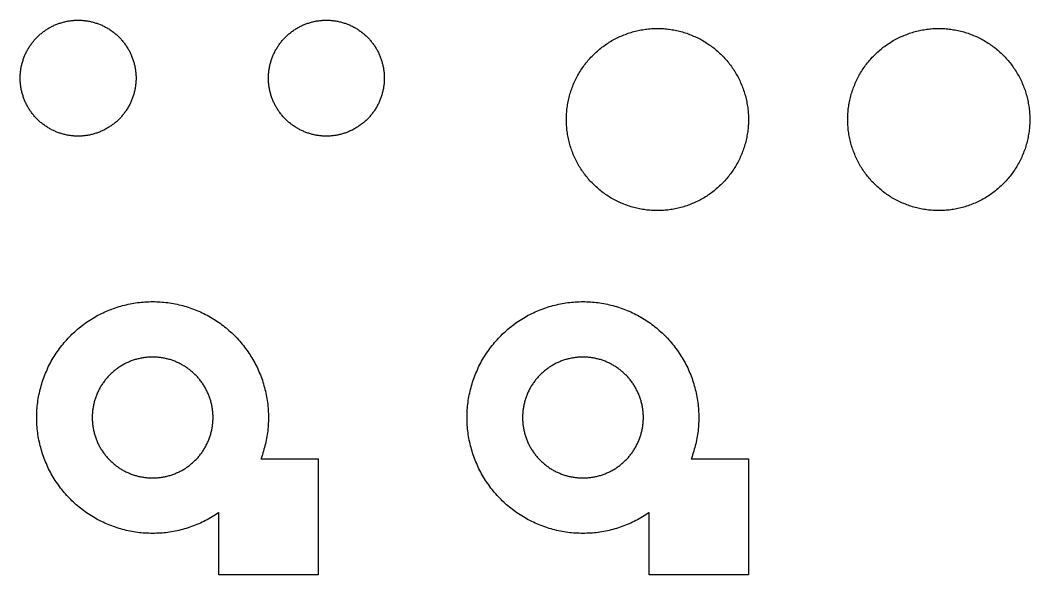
# Model space of a CAD drawing. Header units: millimetres. Extents: x 14 to 825, y 20 to 367.
# Drawn here: x 703 to 825, y 300 to 367 of the extents above; entities that cross this region are included whole.
import ezdxf

# ---------------------------------------------------------------- set-up
doc = ezdxf.new("R2010")
doc.units = ezdxf.units.MM
doc.layers.add('CUT_6MM', color=7, linetype='Continuous')

msp = doc.modelspace()

# ---------------------------------------------------------------- linework, layer by layer
at = {"layer": 'CUT_6MM'}
for points in [[(717, 360), (717, 359.89), (717, 359.77), (716.99, 359.66), (716.99, 359.54), (716.98, 359.43), (716.97, 359.31), (716.95, 359.2), (716.94, 359.09), (716.92, 358.97), (716.91, 358.86), (716.89, 358.75), (716.87, 358.63), (716.84, 358.52), (716.82, 358.41), (716.79, 358.3), (716.76, 358.19), (716.73, 358.08), (716.7, 357.97), (716.66, 357.86), (716.63, 357.75), (716.59, 357.64), (716.55, 357.53), (716.51, 357.43), (716.47, 357.32), (716.42, 357.22), (716.38, 357.11), (716.33, 357.01), (716.28, 356.9), (716.23, 356.8), (716.17, 356.7), (716.12, 356.6), (716.06, 356.5), (716, 356.4), (715.94, 356.3), (715.88, 356.21), (715.82, 356.11), (715.76, 356.02), (715.69, 355.92), (715.62, 355.83), (715.55, 355.74), (715.48, 355.65), (715.41, 355.56), (715.34, 355.47), (715.26, 355.38), (715.19, 355.3), (715.11, 355.21), (715.03, 355.13), (714.95, 355.05), (714.87, 354.97), (714.79, 354.89), (714.7, 354.81), (714.62, 354.74), (714.53, 354.66), (714.44, 354.59), (714.35, 354.52), (714.26, 354.45), (714.17, 354.38), (714.08, 354.31), (713.98, 354.24), (713.89, 354.18), (713.79, 354.12), (713.7, 354.06), (713.6, 354), (713.5, 353.94), (713.4, 353.88), (713.3, 353.83), (713.2, 353.77), (713.1, 353.72), (712.99, 353.67), (712.89, 353.62), (712.78, 353.58), (712.68, 353.53), (712.57, 353.49), (712.47, 353.45), (712.36, 353.41), (712.25, 353.37), (712.14, 353.34), (712.03, 353.3), (711.92, 353.27), (711.81, 353.24), (711.7, 353.21), (711.59, 353.18), (711.48, 353.16), (711.37, 353.13), (711.25, 353.11), (711.14, 353.09), (711.03, 353.08), (710.91, 353.06), (710.8, 353.05), (710.69, 353.03), (710.57, 353.02), (710.46, 353.01), (710.34, 353.01), (710.23, 353), (710.11, 353), (710, 353), (709.89, 353), (709.77, 353), (709.66, 353.01), (709.54, 353.01), (709.43, 353.02), (709.31, 353.03), (709.2, 353.05), (709.09, 353.06), (708.97, 353.08), (708.86, 353.09), (708.75, 353.11), (708.63, 353.13), (708.52, 353.16), (708.41, 353.18), (708.3, 353.21), (708.19, 353.24), (708.08, 353.27), (707.97, 353.3), (707.86, 353.34), (707.75, 353.37), (707.64, 353.41), (707.53, 353.45), (707.43, 353.49), (707.32, 353.53), (707.22, 353.58), (707.11, 353.62), (707.01, 353.67), (706.9, 353.72), (706.8, 353.77), (706.7, 353.83), (706.6, 353.88), (706.5, 353.94), (706.4, 354), (706.3, 354.06), (706.21, 354.12), (706.11, 354.18), (706.02, 354.24), (705.92, 354.31), (705.83, 354.38), (705.74, 354.45), (705.65, 354.52), (705.56, 354.59), (705.47, 354.66), (705.38, 354.74), (705.3, 354.81), (705.21, 354.89), (705.13, 354.97), (705.05, 355.05), (704.97, 355.13), (704.89, 355.21), (704.81, 355.3), (704.74, 355.38), (704.66, 355.47), (704.59, 355.56), (704.52, 355.65), (704.45, 355.74), (704.38, 355.83), (704.31, 355.92), (704.24, 356.02), (704.18, 356.11), (704.12, 356.21), (704.06, 356.3), (704, 356.4), (703.94, 356.5), (703.88, 356.6), (703.83, 356.7), (703.77, 356.8), (703.72, 356.9), (703.67, 357.01), (703.62, 357.11), (703.58, 357.22), (703.53, 357.32), (703.49, 357.43), (703.45, 357.53), (703.41, 357.64), (703.37, 357.75), (703.34, 357.86), (703.3, 357.97), (703.27, 358.08), (703.24, 358.19), (703.21, 358.3), (703.18, 358.41), (703.16, 358.52), (703.13, 358.63), (703.11, 358.75), (703.09, 358.86), (703.08, 358.97), (703.06, 359.09), (703.05, 359.2), (703.03, 359.31), (703.02, 359.43), (703.01, 359.54), (703.01, 359.66), (703, 359.77), (703, 359.89), (703, 360), (703, 360.11), (703, 360.23), (703.01, 360.34), (703.01, 360.46), (703.02, 360.57), (703.03, 360.69), (703.05, 360.8), (703.06, 360.91), (703.08, 361.03), (703.09, 361.14), (703.11, 361.25), (703.13, 361.37), (703.16, 361.48), (703.18, 361.59), (703.21, 361.7), (703.24, 361.81), (703.27, 361.92), (703.3, 362.03), (703.34, 362.14), (703.37, 362.25), (703.41, 362.36), (703.45, 362.47), (703.49, 362.57), (703.53, 362.68), (703.58, 362.78), (703.62, 362.89), (703.67, 362.99), (703.72, 363.1), (703.77, 363.2), (703.83, 363.3), (703.88, 363.4), (703.94, 363.5), (704, 363.6), (704.06, 363.7), (704.12, 363.79), (704.18, 363.89), (704.24, 363.98), (704.31, 364.08), (704.38, 364.17), (704.45, 364.26), (704.52, 364.35), (704.59, 364.44), (704.66, 364.53), (704.74, 364.62), (704.81, 364.7), (704.89, 364.79), (704.97, 364.87), (705.05, 364.95), (705.13, 365.03), (705.21, 365.11), (705.3, 365.19), (705.38, 365.26), (705.47, 365.34), (705.56, 365.41), (705.65, 365.48), (705.74, 365.55), (705.83, 365.62), (705.92, 365.69), (706.02, 365.76), (706.11, 365.82), (706.21, 365.88), (706.3, 365.94), (706.4, 366), (706.5, 366.06), (706.6, 366.12), (706.7, 366.17), (706.8, 366.23), (706.9, 366.28), (707.01, 366.33), (707.11, 366.38), (707.22, 366.42), (707.32, 366.47), (707.43, 366.51), (707.53, 366.55), (707.64, 366.59), (707.75, 366.63), (707.86, 366.66), (707.97, 366.7), (708.08, 366.73), (708.19, 366.76), (708.3, 366.79), (708.41, 366.82), (708.52, 366.84), (708.63, 366.87), (708.75, 366.89), (708.86, 366.91), (708.97, 366.92), (709.09, 366.94), (709.2, 366.95), (709.31, 366.97), (709.43, 366.98), (709.54, 366.99), (709.66, 366.99), (709.77, 367), (709.89, 367), (710, 367), (710.11, 367), (710.23, 367), (710.34, 366.99), (710.46, 366.99), (710.57, 366.98), (710.69, 366.97), (710.8, 366.95), (710.91, 366.94), (711.03, 366.92), (711.14, 366.91), (711.25, 366.89), (711.37, 366.87), (711.48, 366.84), (711.59, 366.82), (711.7, 366.79), (711.81, 366.76), (711.92, 366.73), (712.03, 366.7), (712.14, 366.66), (712.25, 366.63), (712.36, 366.59), (712.47, 366.55), (712.57, 366.51), (712.68, 366.47), (712.78, 366.42), (712.89, 366.38), (712.99, 366.33), (713.1, 366.28), (713.2, 366.23), (713.3, 366.17), (713.4, 366.12), (713.5, 366.06), (713.6, 366), (713.7, 365.94), (713.79, 365.88), (713.89, 365.82), (713.98, 365.76), (714.08, 365.69), (714.17, 365.62), (714.26, 365.55), (714.35, 365.48), (714.44, 365.41), (714.53, 365.34), (714.62, 365.26), (714.7, 365.19), (714.79, 365.11), (714.87, 365.03), (714.95, 364.95), (715.03, 364.87), (715.11, 364.79), (715.19, 364.7), (715.26, 364.62), (715.34, 364.53), (715.41, 364.44), (715.48, 364.35), (715.55, 364.26), (715.62, 364.17), (715.69, 364.08), (715.76, 363.98), (715.82, 363.89), (715.88, 363.79), (715.94, 363.7), (716, 363.6), (716.06, 363.5), (716.12, 363.4), (716.17, 363.3), (716.23, 363.2), (716.28, 363.1), (716.33, 362.99), (716.38, 362.89), (716.42, 362.78), (716.47, 362.68), (716.51, 362.57), (716.55, 362.47), (716.59, 362.36), (716.63, 362.25), (716.66, 362.14), (716.7, 362.03), (716.73, 361.92), (716.76, 361.81), (716.79, 361.7), (716.82, 361.59), (716.84, 361.48), (716.87, 361.37), (716.89, 361.25), (716.91, 361.14), (716.92, 361.03), (716.94, 360.91), (716.95, 360.8), (716.97, 360.69), (716.98, 360.57), (716.99, 360.46), (716.99, 360.34), (717, 360.23), (717, 360.11), (717, 360)], [(747, 360), (747, 359.89), (747, 359.77), (746.99, 359.66), (746.99, 359.54), (746.98, 359.43), (746.97, 359.31), (746.95, 359.2), (746.94, 359.09), (746.92, 358.97), (746.91, 358.86), (746.89, 358.75), (746.87, 358.63), (746.84, 358.52), (746.82, 358.41), (746.79, 358.3), (746.76, 358.19), (746.73, 358.08), (746.7, 357.97), (746.66, 357.86), (746.63, 357.75), (746.59, 357.64), (746.55, 357.53), (746.51, 357.43), (746.47, 357.32), (746.42, 357.22), (746.38, 357.11), (746.33, 357.01), (746.28, 356.9), (746.23, 356.8), (746.17, 356.7), (746.12, 356.6), (746.06, 356.5), (746, 356.4), (745.94, 356.3), (745.88, 356.21), (745.82, 356.11), (745.76, 356.02), (745.69, 355.92), (745.62, 355.83), (745.55, 355.74), (745.48, 355.65), (745.41, 355.56), (745.34, 355.47), (745.26, 355.38), (745.19, 355.3), (745.11, 355.21), (745.03, 355.13), (744.95, 355.05), (744.87, 354.97), (744.79, 354.89), (744.7, 354.81), (744.62, 354.74), (744.53, 354.66), (744.44, 354.59), (744.35, 354.52), (744.26, 354.45), (744.17, 354.38), (744.08, 354.31), (743.98, 354.24), (743.89, 354.18), (743.79, 354.12), (743.7, 354.06), (743.6, 354), (743.5, 353.94), (743.4, 353.88), (743.3, 353.83), (743.2, 353.77), (743.1, 353.72), (742.99, 353.67), (742.89, 353.62), (742.78, 353.58), (742.68, 353.53), (742.57, 353.49), (742.47, 353.45), (742.36, 353.41), (742.25, 353.37), (742.14, 353.34), (742.03, 353.3), (741.92, 353.27), (741.81, 353.24), (741.7, 353.21), (741.59, 353.18), (741.48, 353.16), (741.37, 353.13), (741.25, 353.11), (741.14, 353.09), (741.03, 353.08), (740.91, 353.06), (740.8, 353.05), (740.69, 353.03), (740.57, 353.02), (740.46, 353.01), (740.34, 353.01), (740.23, 353), (740.11, 353), (740, 353), (739.89, 353), (739.77, 353), (739.66, 353.01), (739.54, 353.01), (739.43, 353.02), (739.31, 353.03), (739.2, 353.05), (739.09, 353.06), (738.97, 353.08), (738.86, 353.09), (738.75, 353.11), (738.63, 353.13), (738.52, 353.16), (738.41, 353.18), (738.3, 353.21), (738.19, 353.24), (738.08, 353.27), (737.97, 353.3), (737.86, 353.34), (737.75, 353.37), (737.64, 353.41), (737.53, 353.45), (737.43, 353.49), (737.32, 353.53), (737.22, 353.58), (737.11, 353.62), (737.01, 353.67), (736.9, 353.72), (736.8, 353.77), (736.7, 353.83), (736.6, 353.88), (736.5, 353.94), (736.4, 354), (736.3, 354.06), (736.21, 354.12), (736.11, 354.18), (736.02, 354.24), (735.92, 354.31), (735.83, 354.38), (735.74, 354.45), (735.65, 354.52), (735.56, 354.59), (735.47, 354.66), (735.38, 354.74), (735.3, 354.81), (735.21, 354.89), (735.13, 354.97), (735.05, 355.05), (734.97, 355.13), (734.89, 355.21), (734.81, 355.3), (734.74, 355.38), (734.66, 355.47), (734.59, 355.56), (734.52, 355.65), (734.45, 355.74), (734.38, 355.83), (734.31, 355.92), (734.24, 356.02), (734.18, 356.11), (734.12, 356.21), (734.06, 356.3), (734, 356.4), (733.94, 356.5), (733.88, 356.6), (733.83, 356.7), (733.77, 356.8), (733.72, 356.9), (733.67, 357.01), (733.62, 357.11), (733.58, 357.22), (733.53, 357.32), (733.49, 357.43), (733.45, 357.53), (733.41, 357.64), (733.37, 357.75), (733.34, 357.86), (733.3, 357.97), (733.27, 358.08), (733.24, 358.19), (733.21, 358.3), (733.18, 358.41), (733.16, 358.52), (733.13, 358.63), (733.11, 358.75), (733.09, 358.86), (733.08, 358.97), (733.06, 359.09), (733.05, 359.2), (733.03, 359.31), (733.02, 359.43), (733.01, 359.54), (733.01, 359.66), (733, 359.77), (733, 359.89), (733, 360), (733, 360.11), (733, 360.23), (733.01, 360.34), (733.01, 360.46), (733.02, 360.57), (733.03, 360.69), (733.05, 360.8), (733.06, 360.91), (733.08, 361.03), (733.09, 361.14), (733.11, 361.25), (733.13, 361.37), (733.16, 361.48), (733.18, 361.59), (733.21, 361.7), (733.24, 361.81), (733.27, 361.92), (733.3, 362.03), (733.34, 362.14), (733.37, 362.25), (733.41, 362.36), (733.45, 362.47), (733.49, 362.57), (733.53, 362.68), (733.58, 362.78), (733.62, 362.89), (733.67, 362.99), (733.72, 363.1), (733.77, 363.2), (733.83, 363.3), (733.88, 363.4), (733.94, 363.5), (734, 363.6), (734.06, 363.7), (734.12, 363.79), (734.18, 363.89), (734.24, 363.98), (734.31, 364.08), (734.38, 364.17), (734.45, 364.26), (734.52, 364.35), (734.59, 364.44), (734.66, 364.53), (734.74, 364.62), (734.81, 364.7), (734.89, 364.79), (734.97, 364.87), (735.05, 364.95), (735.13, 365.03), (735.21, 365.11), (735.3, 365.19), (735.38, 365.26), (735.47, 365.34), (735.56, 365.41), (735.65, 365.48), (735.74, 365.55), (735.83, 365.62), (735.92, 365.69), (736.02, 365.76), (736.11, 365.82), (736.21, 365.88), (736.3, 365.94), (736.4, 366), (736.5, 366.06), (736.6, 366.12), (736.7, 366.17), (736.8, 366.23), (736.9, 366.28), (737.01, 366.33), (737.11, 366.38), (737.22, 366.42), (737.32, 366.47), (737.43, 366.51), (737.53, 366.55), (737.64, 366.59), (737.75, 366.63), (737.86, 366.66), (737.97, 366.7), (738.08, 366.73), (738.19, 366.76), (738.3, 366.79), (738.41, 366.82), (738.52, 366.84), (738.63, 366.87), (738.75, 366.89), (738.86, 366.91), (738.97, 366.92), (739.09, 366.94), (739.2, 366.95), (739.31, 366.97), (739.43, 366.98), (739.54, 366.99), (739.66, 366.99), (739.77, 367), (739.89, 367), (740, 367), (740.11, 367), (740.23, 367), (740.34, 366.99), (740.46, 366.99), (740.57, 366.98), (740.69, 366.97), (740.8, 366.95), (740.91, 366.94), (741.03, 366.92), (741.14, 366.91), (741.25, 366.89), (741.37, 366.87), (741.48, 366.84), (741.59, 366.82), (741.7, 366.79), (741.81, 366.76), (741.92, 366.73), (742.03, 366.7), (742.14, 366.66), (742.25, 366.63), (742.36, 366.59), (742.47, 366.55), (742.57, 366.51), (742.68, 366.47), (742.78, 366.42), (742.89, 366.38), (742.99, 366.33), (743.1, 366.28), (743.2, 366.23), (743.3, 366.17), (743.4, 366.12), (743.5, 366.06), (743.6, 366), (743.7, 365.94), (743.79, 365.88), (743.89, 365.82), (743.98, 365.76), (744.08, 365.69), (744.17, 365.62), (744.26, 365.55), (744.35, 365.48), (744.44, 365.41), (744.53, 365.34), (744.62, 365.26), (744.7, 365.19), (744.79, 365.11), (744.87, 365.03), (744.95, 364.95), (745.03, 364.87), (745.11, 364.79), (745.19, 364.7), (745.26, 364.62), (745.34, 364.53), (745.41, 364.44), (745.48, 364.35), (745.55, 364.26), (745.62, 364.17), (745.69, 364.08), (745.76, 363.98), (745.82, 363.89), (745.88, 363.79), (745.94, 363.7), (746, 363.6), (746.06, 363.5), (746.12, 363.4), (746.17, 363.3), (746.23, 363.2), (746.28, 363.1), (746.33, 362.99), (746.38, 362.89), (746.42, 362.78), (746.47, 362.68), (746.51, 362.57), (746.55, 362.47), (746.59, 362.36), (746.63, 362.25), (746.66, 362.14), (746.7, 362.03), (746.73, 361.92), (746.76, 361.81), (746.79, 361.7), (746.82, 361.59), (746.84, 361.48), (746.87, 361.37), (746.89, 361.25), (746.91, 361.14), (746.92, 361.03), (746.94, 360.91), (746.95, 360.8), (746.97, 360.69), (746.98, 360.57), (746.99, 360.46), (746.99, 360.34), (747, 360.23), (747, 360.11), (747, 360)], [(791, 355), (791, 354.82), (790.99, 354.64), (790.99, 354.46), (790.98, 354.28), (790.96, 354.1), (790.95, 353.92), (790.93, 353.74), (790.91, 353.56), (790.88, 353.39), (790.85, 353.21), (790.82, 353.03), (790.79, 352.85), (790.75, 352.68), (790.71, 352.5), (790.67, 352.33), (790.63, 352.15), (790.58, 351.98), (790.53, 351.81), (790.47, 351.64), (790.42, 351.46), (790.36, 351.29), (790.29, 351.13), (790.23, 350.96), (790.16, 350.79), (790.09, 350.62), (790.02, 350.46), (789.94, 350.3), (789.87, 350.13), (789.78, 349.97), (789.7, 349.81), (789.61, 349.66), (789.53, 349.5), (789.44, 349.34), (789.34, 349.19), (789.24, 349.04), (789.15, 348.89), (789.04, 348.74), (788.94, 348.59), (788.84, 348.45), (788.73, 348.3), (788.62, 348.16), (788.5, 348.02), (788.39, 347.88), (788.27, 347.75), (788.15, 347.61), (788.03, 347.48), (787.9, 347.35), (787.78, 347.22), (787.65, 347.1), (787.52, 346.97), (787.39, 346.85), (787.25, 346.73), (787.12, 346.61), (786.98, 346.5), (786.84, 346.38), (786.7, 346.27), (786.55, 346.16), (786.41, 346.06), (786.26, 345.96), (786.11, 345.85), (785.96, 345.76), (785.81, 345.66), (785.66, 345.56), (785.5, 345.47), (785.34, 345.39), (785.19, 345.3), (785.03, 345.22), (784.87, 345.13), (784.7, 345.06), (784.54, 344.98), (784.38, 344.91), (784.21, 344.84), (784.04, 344.77), (783.87, 344.71), (783.71, 344.64), (783.54, 344.58), (783.36, 344.53), (783.19, 344.47), (783.02, 344.42), (782.85, 344.37), (782.67, 344.33), (782.5, 344.29), (782.32, 344.25), (782.15, 344.21), (781.97, 344.18), (781.79, 344.15), (781.61, 344.12), (781.44, 344.09), (781.26, 344.07), (781.08, 344.05), (780.9, 344.04), (780.72, 344.02), (780.54, 344.01), (780.36, 344.01), (780.18, 344), (780, 344), (779.82, 344), (779.64, 344.01), (779.46, 344.01), (779.28, 344.02), (779.1, 344.04), (778.92, 344.05), (778.74, 344.07), (778.56, 344.09), (778.39, 344.12), (778.21, 344.15), (778.03, 344.18), (777.85, 344.21), (777.68, 344.25), (777.5, 344.29), (777.33, 344.33), (777.15, 344.37), (776.98, 344.42), (776.81, 344.47), (776.64, 344.53), (776.46, 344.58), (776.29, 344.64), (776.13, 344.71), (775.96, 344.77), (775.79, 344.84), (775.62, 344.91), (775.46, 344.98), (775.3, 345.06), (775.13, 345.13), (774.97, 345.22), (774.81, 345.3), (774.66, 345.39), (774.5, 345.47), (774.34, 345.56), (774.19, 345.66), (774.04, 345.76), (773.89, 345.85), (773.74, 345.96), (773.59, 346.06), (773.45, 346.16), (773.3, 346.27), (773.16, 346.38), (773.02, 346.5), (772.88, 346.61), (772.75, 346.73), (772.61, 346.85), (772.48, 346.97), (772.35, 347.1), (772.22, 347.22), (772.1, 347.35), (771.97, 347.48), (771.85, 347.61), (771.73, 347.75), (771.61, 347.88), (771.5, 348.02), (771.38, 348.16), (771.27, 348.3), (771.16, 348.45), (771.06, 348.59), (770.96, 348.74), (770.85, 348.89), (770.76, 349.04), (770.66, 349.19), (770.56, 349.34), (770.47, 349.5), (770.39, 349.66), (770.3, 349.81), (770.22, 349.97), (770.13, 350.13), (770.06, 350.3), (769.98, 350.46), (769.91, 350.62), (769.84, 350.79), (769.77, 350.96), (769.71, 351.13), (769.64, 351.29), (769.58, 351.46), (769.53, 351.64), (769.47, 351.81), (769.42, 351.98), (769.37, 352.15), (769.33, 352.33), (769.29, 352.5), (769.25, 352.68), (769.21, 352.85), (769.18, 353.03), (769.15, 353.21), (769.12, 353.39), (769.09, 353.56), (769.07, 353.74), (769.05, 353.92), (769.04, 354.1), (769.02, 354.28), (769.01, 354.46), (769.01, 354.64), (769, 354.82), (769, 355), (769, 355.18), (769.01, 355.36), (769.01, 355.54), (769.02, 355.72), (769.04, 355.9), (769.05, 356.08), (769.07, 356.26), (769.09, 356.44), (769.12, 356.61), (769.15, 356.79), (769.18, 356.97), (769.21, 357.15), (769.25, 357.32), (769.29, 357.5), (769.33, 357.67), (769.37, 357.85), (769.42, 358.02), (769.47, 358.19), (769.53, 358.36), (769.58, 358.54), (769.64, 358.71), (769.71, 358.87), (769.77, 359.04), (769.84, 359.21), (769.91, 359.38), (769.98, 359.54), (770.06, 359.7), (770.13, 359.87), (770.22, 360.03), (770.3, 360.19), (770.39, 360.34), (770.47, 360.5), (770.56, 360.66), (770.66, 360.81), (770.76, 360.96), (770.85, 361.11), (770.96, 361.26), (771.06, 361.41), (771.16, 361.55), (771.27, 361.7), (771.38, 361.84), (771.5, 361.98), (771.61, 362.12), (771.73, 362.25), (771.85, 362.39), (771.97, 362.52), (772.1, 362.65), (772.22, 362.78), (772.35, 362.9), (772.48, 363.03), (772.61, 363.15), (772.75, 363.27), (772.88, 363.39), (773.02, 363.5), (773.16, 363.62), (773.3, 363.73), (773.45, 363.84), (773.59, 363.94), (773.74, 364.04), (773.89, 364.15), (774.04, 364.24), (774.19, 364.34), (774.34, 364.44), (774.5, 364.53), (774.66, 364.61), (774.81, 364.7), (774.97, 364.78), (775.13, 364.87), (775.3, 364.94), (775.46, 365.02), (775.62, 365.09), (775.79, 365.16), (775.96, 365.23), (776.13, 365.29), (776.29, 365.36), (776.46, 365.42), (776.64, 365.47), (776.81, 365.53), (776.98, 365.58), (777.15, 365.63), (777.33, 365.67), (777.5, 365.71), (777.68, 365.75), (777.85, 365.79), (778.03, 365.82), (778.21, 365.85), (778.39, 365.88), (778.56, 365.91), (778.74, 365.93), (778.92, 365.95), (779.1, 365.96), (779.28, 365.98), (779.46, 365.99), (779.64, 365.99), (779.82, 366), (780, 366), (780.18, 366), (780.36, 365.99), (780.54, 365.99), (780.72, 365.98), (780.9, 365.96), (781.08, 365.95), (781.26, 365.93), (781.44, 365.91), (781.61, 365.88), (781.79, 365.85), (781.97, 365.82), (782.15, 365.79), (782.32, 365.75), (782.5, 365.71), (782.67, 365.67), (782.85, 365.63), (783.02, 365.58), (783.19, 365.53), (783.36, 365.47), (783.54, 365.42), (783.71, 365.36), (783.87, 365.29), (784.04, 365.23), (784.21, 365.16), (784.38, 365.09), (784.54, 365.02), (784.7, 364.94), (784.87, 364.87), (785.03, 364.78), (785.19, 364.7), (785.34, 364.61), (785.5, 364.53), (785.66, 364.44), (785.81, 364.34), (785.96, 364.24), (786.11, 364.15), (786.26, 364.04), (786.41, 363.94), (786.55, 363.84), (786.7, 363.73), (786.84, 363.62), (786.98, 363.5), (787.12, 363.39), (787.25, 363.27), (787.39, 363.15), (787.52, 363.03), (787.65, 362.9), (787.78, 362.78), (787.9, 362.65), (788.03, 362.52), (788.15, 362.39), (788.27, 362.25), (788.39, 362.12), (788.5, 361.98), (788.62, 361.84), (788.73, 361.7), (788.84, 361.55), (788.94, 361.41), (789.04, 361.26), (789.15, 361.11), (789.24, 360.96), (789.34, 360.81), (789.44, 360.66), (789.53, 360.5), (789.61, 360.34), (789.7, 360.19), (789.78, 360.03), (789.87, 359.87), (789.94, 359.7), (790.02, 359.54), (790.09, 359.38), (790.16, 359.21), (790.23, 359.04), (790.29, 358.87), (790.36, 358.71), (790.42, 358.54), (790.47, 358.36), (790.53, 358.19), (790.58, 358.02), (790.63, 357.85), (790.67, 357.67), (790.71, 357.5), (790.75, 357.32), (790.79, 357.15), (790.82, 356.97), (790.85, 356.79), (790.88, 356.61), (790.91, 356.44), (790.93, 356.26), (790.95, 356.08), (790.96, 355.9), (790.98, 355.72), (790.99, 355.54), (790.99, 355.36), (791, 355.18), (791, 355)], [(825, 355), (825, 354.82), (824.99, 354.64), (824.99, 354.46), (824.98, 354.28), (824.96, 354.1), (824.95, 353.92), (824.93, 353.74), (824.91, 353.56), (824.88, 353.39), (824.85, 353.21), (824.82, 353.03), (824.79, 352.85), (824.75, 352.68), (824.71, 352.5), (824.67, 352.33), (824.63, 352.15), (824.58, 351.98), (824.53, 351.81), (824.47, 351.64), (824.42, 351.46), (824.36, 351.29), (824.29, 351.13), (824.23, 350.96), (824.16, 350.79), (824.09, 350.62), (824.02, 350.46), (823.94, 350.3), (823.87, 350.13), (823.78, 349.97), (823.7, 349.81), (823.61, 349.66), (823.53, 349.5), (823.44, 349.34), (823.34, 349.19), (823.24, 349.04), (823.15, 348.89), (823.04, 348.74), (822.94, 348.59), (822.84, 348.45), (822.73, 348.3), (822.62, 348.16), (822.5, 348.02), (822.39, 347.88), (822.27, 347.75), (822.15, 347.61), (822.03, 347.48), (821.9, 347.35), (821.78, 347.22), (821.65, 347.1), (821.52, 346.97), (821.39, 346.85), (821.25, 346.73), (821.12, 346.61), (820.98, 346.5), (820.84, 346.38), (820.7, 346.27), (820.55, 346.16), (820.41, 346.06), (820.26, 345.96), (820.11, 345.85), (819.96, 345.76), (819.81, 345.66), (819.66, 345.56), (819.5, 345.47), (819.34, 345.39), (819.19, 345.3), (819.03, 345.22), (818.87, 345.13), (818.7, 345.06), (818.54, 344.98), (818.38, 344.91), (818.21, 344.84), (818.04, 344.77), (817.87, 344.71), (817.71, 344.64), (817.54, 344.58), (817.36, 344.53), (817.19, 344.47), (817.02, 344.42), (816.85, 344.37), (816.67, 344.33), (816.5, 344.29), (816.32, 344.25), (816.15, 344.21), (815.97, 344.18), (815.79, 344.15), (815.61, 344.12), (815.44, 344.09), (815.26, 344.07), (815.08, 344.05), (814.9, 344.04), (814.72, 344.02), (814.54, 344.01), (814.36, 344.01), (814.18, 344), (814, 344), (813.82, 344), (813.64, 344.01), (813.46, 344.01), (813.28, 344.02), (813.1, 344.04), (812.92, 344.05), (812.74, 344.07), (812.56, 344.09), (812.39, 344.12), (812.21, 344.15), (812.03, 344.18), (811.85, 344.21), (811.68, 344.25), (811.5, 344.29), (811.33, 344.33), (811.15, 344.37), (810.98, 344.42), (810.81, 344.47), (810.64, 344.53), (810.46, 344.58), (810.29, 344.64), (810.13, 344.71), (809.96, 344.77), (809.79, 344.84), (809.62, 344.91), (809.46, 344.98), (809.3, 345.06), (809.13, 345.13), (808.97, 345.22), (808.81, 345.3), (808.66, 345.39), (808.5, 345.47), (808.34, 345.56), (808.19, 345.66), (808.04, 345.76), (807.89, 345.85), (807.74, 345.96), (807.59, 346.06), (807.45, 346.16), (807.3, 346.27), (807.16, 346.38), (807.02, 346.5), (806.88, 346.61), (806.75, 346.73), (806.61, 346.85), (806.48, 346.97), (806.35, 347.1), (806.22, 347.22), (806.1, 347.35), (805.97, 347.48), (805.85, 347.61), (805.73, 347.75), (805.61, 347.88), (805.5, 348.02), (805.38, 348.16), (805.27, 348.3), (805.16, 348.45), (805.06, 348.59), (804.96, 348.74), (804.85, 348.89), (804.76, 349.04), (804.66, 349.19), (804.56, 349.34), (804.47, 349.5), (804.39, 349.66), (804.3, 349.81), (804.22, 349.97), (804.13, 350.13), (804.06, 350.3), (803.98, 350.46), (803.91, 350.62), (803.84, 350.79), (803.77, 350.96), (803.71, 351.13), (803.64, 351.29), (803.58, 351.46), (803.53, 351.64), (803.47, 351.81), (803.42, 351.98), (803.37, 352.15), (803.33, 352.33), (803.29, 352.5), (803.25, 352.68), (803.21, 352.85), (803.18, 353.03), (803.15, 353.21), (803.12, 353.39), (803.09, 353.56), (803.07, 353.74), (803.05, 353.92), (803.04, 354.1), (803.02, 354.28), (803.01, 354.46), (803.01, 354.64), (803, 354.82), (803, 355), (803, 355.18), (803.01, 355.36), (803.01, 355.54), (803.02, 355.72), (803.04, 355.9), (803.05, 356.08), (803.07, 356.26), (803.09, 356.44), (803.12, 356.61), (803.15, 356.79), (803.18, 356.97), (803.21, 357.15), (803.25, 357.32), (803.29, 357.5), (803.33, 357.67), (803.37, 357.85), (803.42, 358.02), (803.47, 358.19), (803.53, 358.36), (803.58, 358.54), (803.64, 358.71), (803.71, 358.87), (803.77, 359.04), (803.84, 359.21), (803.91, 359.38), (803.98, 359.54), (804.06, 359.7), (804.13, 359.87), (804.22, 360.03), (804.3, 360.19), (804.39, 360.34), (804.47, 360.5), (804.56, 360.66), (804.66, 360.81), (804.76, 360.96), (804.85, 361.11), (804.96, 361.26), (805.06, 361.41), (805.16, 361.55), (805.27, 361.7), (805.38, 361.84), (805.5, 361.98), (805.61, 362.12), (805.73, 362.25), (805.85, 362.39), (805.97, 362.52), (806.1, 362.65), (806.22, 362.78), (806.35, 362.9), (806.48, 363.03), (806.61, 363.15), (806.75, 363.27), (806.88, 363.39), (807.02, 363.5), (807.16, 363.62), (807.3, 363.73), (807.45, 363.84), (807.59, 363.94), (807.74, 364.04), (807.89, 364.15), (808.04, 364.24), (808.19, 364.34), (808.34, 364.44), (808.5, 364.53), (808.66, 364.61), (808.81, 364.7), (808.97, 364.78), (809.13, 364.87), (809.3, 364.94), (809.46, 365.02), (809.62, 365.09), (809.79, 365.16), (809.96, 365.23), (810.13, 365.29), (810.29, 365.36), (810.46, 365.42), (810.64, 365.47), (810.81, 365.53), (810.98, 365.58), (811.15, 365.63), (811.33, 365.67), (811.5, 365.71), (811.68, 365.75), (811.85, 365.79), (812.03, 365.82), (812.21, 365.85), (812.39, 365.88), (812.56, 365.91), (812.74, 365.93), (812.92, 365.95), (813.1, 365.96), (813.28, 365.98), (813.46, 365.99), (813.64, 365.99), (813.82, 366), (814, 366), (814.18, 366), (814.36, 365.99), (814.54, 365.99), (814.72, 365.98), (814.9, 365.96), (815.08, 365.95), (815.26, 365.93), (815.44, 365.91), (815.61, 365.88), (815.79, 365.85), (815.97, 365.82), (816.15, 365.79), (816.32, 365.75), (816.5, 365.71), (816.67, 365.67), (816.85, 365.63), (817.02, 365.58), (817.19, 365.53), (817.36, 365.47), (817.54, 365.42), (817.71, 365.36), (817.87, 365.29), (818.04, 365.23), (818.21, 365.16), (818.38, 365.09), (818.54, 365.02), (818.7, 364.94), (818.87, 364.87), (819.03, 364.78), (819.19, 364.7), (819.34, 364.61), (819.5, 364.53), (819.66, 364.44), (819.81, 364.34), (819.96, 364.24), (820.11, 364.15), (820.26, 364.04), (820.41, 363.94), (820.55, 363.84), (820.7, 363.73), (820.84, 363.62), (820.98, 363.5), (821.12, 363.39), (821.25, 363.27), (821.39, 363.15), (821.52, 363.03), (821.65, 362.9), (821.78, 362.78), (821.9, 362.65), (822.03, 362.52), (822.15, 362.39), (822.27, 362.25), (822.39, 362.12), (822.5, 361.98), (822.62, 361.84), (822.73, 361.7), (822.84, 361.55), (822.94, 361.41), (823.04, 361.26), (823.15, 361.11), (823.24, 360.96), (823.34, 360.81), (823.44, 360.66), (823.53, 360.5), (823.61, 360.34), (823.7, 360.19), (823.78, 360.03), (823.87, 359.87), (823.94, 359.7), (824.02, 359.54), (824.09, 359.38), (824.16, 359.21), (824.23, 359.04), (824.29, 358.87), (824.36, 358.71), (824.42, 358.54), (824.47, 358.36), (824.53, 358.19), (824.58, 358.02), (824.63, 357.85), (824.67, 357.67), (824.71, 357.5), (824.75, 357.32), (824.79, 357.15), (824.82, 356.97), (824.85, 356.79), (824.88, 356.61), (824.91, 356.44), (824.93, 356.26), (824.95, 356.08), (824.96, 355.9), (824.98, 355.72), (824.99, 355.54), (824.99, 355.36), (825, 355.18), (825, 355)], [(739, 300), (727, 300), (727, 307.51), (726.97, 307.49), (726.78, 307.36), (726.59, 307.23), (726.39, 307.11), (726.2, 306.99), (726, 306.88), (725.8, 306.76), (725.6, 306.65), (725.4, 306.55), (725.19, 306.44), (724.99, 306.34), (724.78, 306.25), (724.57, 306.16), (724.36, 306.07), (724.15, 305.98), (723.93, 305.9), (723.72, 305.82), (723.5, 305.74), (723.28, 305.67), (723.06, 305.6), (722.84, 305.54), (722.62, 305.48), (722.4, 305.42), (722.18, 305.37), (721.96, 305.32), (721.73, 305.27), (721.51, 305.23), (721.28, 305.19), (721.05, 305.15), (720.83, 305.12), (720.6, 305.09), (720.37, 305.07), (720.14, 305.05), (719.92, 305.03), (719.69, 305.02), (719.46, 305.01), (719.23, 305), (719, 305), (718.77, 305), (718.54, 305.01), (718.31, 305.02), (718.08, 305.03), (717.86, 305.05), (717.63, 305.07), (717.4, 305.09), (717.17, 305.12), (716.95, 305.15), (716.72, 305.19), (716.49, 305.23), (716.27, 305.27), (716.04, 305.32), (715.82, 305.37), (715.6, 305.42), (715.38, 305.48), (715.16, 305.54), (714.94, 305.6), (714.72, 305.67), (714.5, 305.74), (714.28, 305.82), (714.07, 305.9), (713.85, 305.98), (713.64, 306.07), (713.43, 306.16), (713.22, 306.25), (713.01, 306.34), (712.81, 306.44), (712.6, 306.55), (712.4, 306.65), (712.2, 306.76), (712, 306.88), (711.8, 306.99), (711.61, 307.11), (711.41, 307.23), (711.22, 307.36), (711.03, 307.49), (710.85, 307.62), (710.66, 307.76), (710.48, 307.89), (710.3, 308.03), (710.12, 308.18), (709.94, 308.32), (709.77, 308.47), (709.6, 308.63), (709.43, 308.78), (709.26, 308.94), (709.1, 309.1), (708.94, 309.26), (708.78, 309.43), (708.63, 309.6), (708.47, 309.77), (708.32, 309.94), (708.18, 310.12), (708.03, 310.3), (707.89, 310.48), (707.76, 310.66), (707.62, 310.85), (707.49, 311.03), (707.36, 311.22), (707.23, 311.41), (707.11, 311.61), (706.99, 311.8), (706.88, 312), (706.76, 312.2), (706.65, 312.4), (706.55, 312.6), (706.44, 312.81), (706.34, 313.01), (706.25, 313.22), (706.16, 313.43), (706.07, 313.64), (705.98, 313.85), (705.9, 314.07), (705.82, 314.28), (705.74, 314.5), (705.67, 314.72), (705.6, 314.94), (705.54, 315.16), (705.48, 315.38), (705.42, 315.6), (705.37, 315.82), (705.32, 316.04), (705.27, 316.27), (705.23, 316.49), (705.19, 316.72), (705.15, 316.95), (705.12, 317.17), (705.09, 317.4), (705.07, 317.63), (705.05, 317.86), (705.03, 318.08), (705.02, 318.31), (705.01, 318.54), (705, 318.77), (705, 319), (705, 319.23), (705.01, 319.46), (705.02, 319.69), (705.03, 319.92), (705.05, 320.14), (705.07, 320.37), (705.09, 320.6), (705.12, 320.83), (705.15, 321.05), (705.19, 321.28), (705.23, 321.51), (705.27, 321.73), (705.32, 321.96), (705.37, 322.18), (705.42, 322.4), (705.48, 322.62), (705.54, 322.84), (705.6, 323.06), (705.67, 323.28), (705.74, 323.5), (705.82, 323.72), (705.9, 323.93), (705.98, 324.15), (706.07, 324.36), (706.16, 324.57), (706.25, 324.78), (706.34, 324.99), (706.44, 325.19), (706.55, 325.4), (706.65, 325.6), (706.76, 325.8), (706.88, 326), (706.99, 326.2), (707.11, 326.39), (707.23, 326.59), (707.36, 326.78), (707.49, 326.97), (707.62, 327.15), (707.76, 327.34), (707.89, 327.52), (708.03, 327.7), (708.18, 327.88), (708.32, 328.06), (708.47, 328.23), (708.63, 328.4), (708.78, 328.57), (708.94, 328.74), (709.1, 328.9), (709.26, 329.06), (709.43, 329.22), (709.6, 329.37), (709.77, 329.53), (709.94, 329.68), (710.12, 329.82), (710.3, 329.97), (710.48, 330.11), (710.66, 330.24), (710.85, 330.38), (711.03, 330.51), (711.22, 330.64), (711.41, 330.77), (711.61, 330.89), (711.8, 331.01), (712, 331.12), (712.2, 331.24), (712.4, 331.35), (712.6, 331.45), (712.81, 331.56), (713.01, 331.66), (713.22, 331.75), (713.43, 331.84), (713.64, 331.93), (713.85, 332.02), (714.07, 332.1), (714.28, 332.18), (714.5, 332.26), (714.72, 332.33), (714.94, 332.4), (715.16, 332.46), (715.38, 332.52), (715.6, 332.58), (715.82, 332.63), (716.04, 332.68), (716.27, 332.73), (716.49, 332.77), (716.72, 332.81), (716.95, 332.85), (717.17, 332.88), (717.4, 332.91), (717.63, 332.93), (717.86, 332.95), (718.08, 332.97), (718.31, 332.98), (718.54, 332.99), (718.77, 333), (719, 333), (719.23, 333), (719.46, 332.99), (719.69, 332.98), (719.92, 332.97), (720.14, 332.95), (720.37, 332.93), (720.6, 332.91), (720.83, 332.88), (721.05, 332.85), (721.28, 332.81), (721.51, 332.77), (721.73, 332.73), (721.96, 332.68), (722.18, 332.63), (722.4, 332.58), (722.62, 332.52), (722.84, 332.46), (723.06, 332.4), (723.28, 332.33), (723.5, 332.26), (723.72, 332.18), (723.93, 332.1), (724.15, 332.02), (724.36, 331.93), (724.57, 331.84), (724.78, 331.75), (724.99, 331.66), (725.19, 331.56), (725.4, 331.45), (725.6, 331.35), (725.8, 331.24), (726, 331.12), (726.2, 331.01), (726.39, 330.89), (726.59, 330.77), (726.78, 330.64), (726.97, 330.51), (727.15, 330.38), (727.34, 330.24), (727.52, 330.11), (727.7, 329.97), (727.88, 329.82), (728.06, 329.68), (728.23, 329.53), (728.4, 329.37), (728.57, 329.22), (728.74, 329.06), (728.9, 328.9), (729.06, 328.74), (729.22, 328.57), (729.37, 328.4), (729.53, 328.23), (729.68, 328.06), (729.82, 327.88), (729.97, 327.7), (730.11, 327.52), (730.24, 327.34), (730.38, 327.15), (730.51, 326.97), (730.64, 326.78), (730.77, 326.59), (730.89, 326.39), (731.01, 326.2), (731.12, 326), (731.24, 325.8), (731.35, 325.6), (731.45, 325.4), (731.56, 325.19), (731.66, 324.99), (731.75, 324.78), (731.84, 324.57), (731.93, 324.36), (732.02, 324.15), (732.1, 323.93), (732.18, 323.72), (732.26, 323.5), (732.33, 323.28), (732.4, 323.06), (732.46, 322.84), (732.52, 322.62), (732.58, 322.4), (732.63, 322.18), (732.68, 321.96), (732.73, 321.73), (732.77, 321.51), (732.81, 321.28), (732.85, 321.05), (732.88, 320.83), (732.91, 320.6), (732.93, 320.37), (732.95, 320.14), (732.97, 319.92), (732.98, 319.69), (732.99, 319.46), (733, 319.23), (733, 319), (733, 318.77), (732.99, 318.54), (732.98, 318.31), (732.97, 318.08), (732.95, 317.86), (732.93, 317.63), (732.91, 317.4), (732.88, 317.17), (732.85, 316.95), (732.81, 316.72), (732.77, 316.49), (732.73, 316.27), (732.68, 316.04), (732.63, 315.82), (732.58, 315.6), (732.52, 315.38), (732.46, 315.16), (732.4, 314.94), (732.33, 314.72), (732.26, 314.5), (732.18, 314.28), (732.1, 314.07), (732.08, 314), (739, 314), (739, 300)], [(791, 300), (779, 300), (779, 307.51), (778.97, 307.49), (778.78, 307.36), (778.59, 307.23), (778.39, 307.11), (778.2, 306.99), (778, 306.88), (777.8, 306.76), (777.6, 306.65), (777.4, 306.55), (777.19, 306.44), (776.99, 306.34), (776.78, 306.25), (776.57, 306.16), (776.36, 306.07), (776.15, 305.98), (775.93, 305.9), (775.72, 305.82), (775.5, 305.74), (775.28, 305.67), (775.06, 305.6), (774.84, 305.54), (774.62, 305.48), (774.4, 305.42), (774.18, 305.37), (773.96, 305.32), (773.73, 305.27), (773.51, 305.23), (773.28, 305.19), (773.05, 305.15), (772.83, 305.12), (772.6, 305.09), (772.37, 305.07), (772.14, 305.05), (771.92, 305.03), (771.69, 305.02), (771.46, 305.01), (771.23, 305), (771, 305), (770.77, 305), (770.54, 305.01), (770.31, 305.02), (770.08, 305.03), (769.86, 305.05), (769.63, 305.07), (769.4, 305.09), (769.17, 305.12), (768.95, 305.15), (768.72, 305.19), (768.49, 305.23), (768.27, 305.27), (768.04, 305.32), (767.82, 305.37), (767.6, 305.42), (767.38, 305.48), (767.16, 305.54), (766.94, 305.6), (766.72, 305.67), (766.5, 305.74), (766.28, 305.82), (766.07, 305.9), (765.85, 305.98), (765.64, 306.07), (765.43, 306.16), (765.22, 306.25), (765.01, 306.34), (764.81, 306.44), (764.6, 306.55), (764.4, 306.65), (764.2, 306.76), (764, 306.88), (763.8, 306.99), (763.61, 307.11), (763.41, 307.23), (763.22, 307.36), (763.03, 307.49), (762.85, 307.62), (762.66, 307.76), (762.48, 307.89), (762.3, 308.03), (762.12, 308.18), (761.94, 308.32), (761.77, 308.47), (761.6, 308.63), (761.43, 308.78), (761.26, 308.94), (761.1, 309.1), (760.94, 309.26), (760.78, 309.43), (760.63, 309.6), (760.47, 309.77), (760.32, 309.94), (760.18, 310.12), (760.03, 310.3), (759.89, 310.48), (759.76, 310.66), (759.62, 310.85), (759.49, 311.03), (759.36, 311.22), (759.23, 311.41), (759.11, 311.61), (758.99, 311.8), (758.88, 312), (758.76, 312.2), (758.65, 312.4), (758.55, 312.6), (758.44, 312.81), (758.34, 313.01), (758.25, 313.22), (758.16, 313.43), (758.07, 313.64), (757.98, 313.85), (757.9, 314.07), (757.82, 314.28), (757.74, 314.5), (757.67, 314.72), (757.6, 314.94), (757.54, 315.16), (757.48, 315.38), (757.42, 315.6), (757.37, 315.82), (757.32, 316.04), (757.27, 316.27), (757.23, 316.49), (757.19, 316.72), (757.15, 316.95), (757.12, 317.17), (757.09, 317.4), (757.07, 317.63), (757.05, 317.86), (757.03, 318.08), (757.02, 318.31), (757.01, 318.54), (757, 318.77), (757, 319), (757, 319.23), (757.01, 319.46), (757.02, 319.69), (757.03, 319.92), (757.05, 320.14), (757.07, 320.37), (757.09, 320.6), (757.12, 320.83), (757.15, 321.05), (757.19, 321.28), (757.23, 321.51), (757.27, 321.73), (757.32, 321.96), (757.37, 322.18), (757.42, 322.4), (757.48, 322.62), (757.54, 322.84), (757.6, 323.06), (757.67, 323.28), (757.74, 323.5), (757.82, 323.72), (757.9, 323.93), (757.98, 324.15), (758.07, 324.36), (758.16, 324.57), (758.25, 324.78), (758.34, 324.99), (758.44, 325.19), (758.55, 325.4), (758.65, 325.6), (758.76, 325.8), (758.88, 326), (758.99, 326.2), (759.11, 326.39), (759.23, 326.59), (759.36, 326.78), (759.49, 326.97), (759.62, 327.15), (759.76, 327.34), (759.89, 327.52), (760.03, 327.7), (760.18, 327.88), (760.32, 328.06), (760.47, 328.23), (760.63, 328.4), (760.78, 328.57), (760.94, 328.74), (761.1, 328.9), (761.26, 329.06), (761.43, 329.22), (761.6, 329.37), (761.77, 329.53), (761.94, 329.68), (762.12, 329.82), (762.3, 329.97), (762.48, 330.11), (762.66, 330.24), (762.85, 330.38), (763.03, 330.51), (763.22, 330.64), (763.41, 330.77), (763.61, 330.89), (763.8, 331.01), (764, 331.12), (764.2, 331.24), (764.4, 331.35), (764.6, 331.45), (764.81, 331.56), (765.01, 331.66), (765.22, 331.75), (765.43, 331.84), (765.64, 331.93), (765.85, 332.02), (766.07, 332.1), (766.28, 332.18), (766.5, 332.26), (766.72, 332.33), (766.94, 332.4), (767.16, 332.46), (767.38, 332.52), (767.6, 332.58), (767.82, 332.63), (768.04, 332.68), (768.27, 332.73), (768.49, 332.77), (768.72, 332.81), (768.95, 332.85), (769.17, 332.88), (769.4, 332.91), (769.63, 332.93), (769.86, 332.95), (770.08, 332.97), (770.31, 332.98), (770.54, 332.99), (770.77, 333), (771, 333), (771.23, 333), (771.46, 332.99), (771.69, 332.98), (771.92, 332.97), (772.14, 332.95), (772.37, 332.93), (772.6, 332.91), (772.83, 332.88), (773.05, 332.85), (773.28, 332.81), (773.51, 332.77), (773.73, 332.73), (773.96, 332.68), (774.18, 332.63), (774.4, 332.58), (774.62, 332.52), (774.84, 332.46), (775.06, 332.4), (775.28, 332.33), (775.5, 332.26), (775.72, 332.18), (775.93, 332.1), (776.15, 332.02), (776.36, 331.93), (776.57, 331.84), (776.78, 331.75), (776.99, 331.66), (777.19, 331.56), (777.4, 331.45), (777.6, 331.35), (777.8, 331.24), (778, 331.12), (778.2, 331.01), (778.39, 330.89), (778.59, 330.77), (778.78, 330.64), (778.97, 330.51), (779.15, 330.38), (779.34, 330.24), (779.52, 330.11), (779.7, 329.97), (779.88, 329.82), (780.06, 329.68), (780.23, 329.53), (780.4, 329.37), (780.57, 329.22), (780.74, 329.06), (780.9, 328.9), (781.06, 328.74), (781.22, 328.57), (781.37, 328.4), (781.53, 328.23), (781.68, 328.06), (781.82, 327.88), (781.97, 327.7), (782.11, 327.52), (782.24, 327.34), (782.38, 327.15), (782.51, 326.97), (782.64, 326.78), (782.77, 326.59), (782.89, 326.39), (783.01, 326.2), (783.12, 326), (783.24, 325.8), (783.35, 325.6), (783.45, 325.4), (783.56, 325.19), (783.66, 324.99), (783.75, 324.78), (783.84, 324.57), (783.93, 324.36), (784.02, 324.15), (784.1, 323.93), (784.18, 323.72), (784.26, 323.5), (784.33, 323.28), (784.4, 323.06), (784.46, 322.84), (784.52, 322.62), (784.58, 322.4), (784.63, 322.18), (784.68, 321.96), (784.73, 321.73), (784.77, 321.51), (784.81, 321.28), (784.85, 321.05), (784.88, 320.83), (784.91, 320.6), (784.93, 320.37), (784.95, 320.14), (784.97, 319.92), (784.98, 319.69), (784.99, 319.46), (785, 319.23), (785, 319), (785, 318.77), (784.99, 318.54), (784.98, 318.31), (784.97, 318.08), (784.95, 317.86), (784.93, 317.63), (784.91, 317.4), (784.88, 317.17), (784.85, 316.95), (784.81, 316.72), (784.77, 316.49), (784.73, 316.27), (784.68, 316.04), (784.63, 315.82), (784.58, 315.6), (784.52, 315.38), (784.46, 315.16), (784.4, 314.94), (784.33, 314.72), (784.26, 314.5), (784.18, 314.28), (784.1, 314.07), (784.08, 314), (791, 314), (791, 300)], [(726.3, 319.12), (726.3, 319.24), (726.29, 319.36), (726.28, 319.48), (726.28, 319.6), (726.26, 319.72), (726.25, 319.83), (726.24, 319.95), (726.22, 320.07), (726.2, 320.19), (726.18, 320.31), (726.16, 320.42), (726.14, 320.54), (726.11, 320.66), (726.08, 320.77), (726.05, 320.89), (726.02, 321), (725.99, 321.12), (725.95, 321.23), (725.91, 321.35), (725.87, 321.46), (725.83, 321.57), (725.79, 321.68), (725.74, 321.79), (725.7, 321.9), (725.65, 322.01), (725.6, 322.12), (725.55, 322.23), (725.49, 322.34), (725.44, 322.44), (725.38, 322.55), (725.32, 322.65), (725.26, 322.75), (725.2, 322.85), (725.14, 322.96), (725.07, 323.06), (725, 323.15), (724.93, 323.25), (724.86, 323.35), (724.79, 323.44), (724.72, 323.54), (724.64, 323.63), (724.57, 323.72), (724.49, 323.81), (724.41, 323.9), (724.33, 323.99), (724.25, 324.08), (724.16, 324.16), (724.08, 324.25), (723.99, 324.33), (723.9, 324.41), (723.81, 324.49), (723.72, 324.57), (723.63, 324.64), (723.54, 324.72), (723.44, 324.79), (723.35, 324.86), (723.25, 324.93), (723.15, 325), (723.06, 325.07), (722.96, 325.14), (722.85, 325.2), (722.75, 325.26), (722.65, 325.32), (722.55, 325.38), (722.44, 325.44), (722.34, 325.49), (722.23, 325.55), (722.12, 325.6), (722.01, 325.65), (721.9, 325.7), (721.79, 325.74), (721.68, 325.79), (721.57, 325.83), (721.46, 325.87), (721.35, 325.91), (721.23, 325.95), (721.12, 325.99), (721, 326.02), (720.89, 326.05), (720.77, 326.08), (720.66, 326.11), (720.54, 326.14), (720.42, 326.16), (720.31, 326.18), (720.19, 326.2), (720.07, 326.22), (719.95, 326.24), (719.83, 326.25), (719.72, 326.26), (719.6, 326.28), (719.48, 326.28), (719.36, 326.29), (719.24, 326.3), (719.12, 326.3), (719, 326.3), (718.88, 326.3), (718.76, 326.3), (718.64, 326.29), (718.52, 326.28), (718.4, 326.28), (718.28, 326.26), (718.17, 326.25), (718.05, 326.24), (717.93, 326.22), (717.81, 326.2), (717.69, 326.18), (717.58, 326.16), (717.46, 326.14), (717.34, 326.11), (717.23, 326.08), (717.11, 326.05), (717, 326.02), (716.88, 325.99), (716.77, 325.95), (716.65, 325.91), (716.54, 325.87), (716.43, 325.83), (716.32, 325.79), (716.21, 325.74), (716.1, 325.7), (715.99, 325.65), (715.88, 325.6), (715.77, 325.55), (715.66, 325.49), (715.56, 325.44), (715.45, 325.38), (715.35, 325.32), (715.25, 325.26), (715.15, 325.2), (715.04, 325.14), (714.94, 325.07), (714.85, 325), (714.75, 324.93), (714.65, 324.86), (714.56, 324.79), (714.46, 324.72), (714.37, 324.64), (714.28, 324.57), (714.19, 324.49), (714.1, 324.41), (714.01, 324.33), (713.92, 324.25), (713.84, 324.16), (713.75, 324.08), (713.67, 323.99), (713.59, 323.9), (713.51, 323.81), (713.43, 323.72), (713.36, 323.63), (713.28, 323.54), (713.21, 323.44), (713.14, 323.35), (713.07, 323.25), (713, 323.15), (712.93, 323.06), (712.86, 322.96), (712.8, 322.85), (712.74, 322.75), (712.68, 322.65), (712.62, 322.55), (712.56, 322.44), (712.51, 322.34), (712.45, 322.23), (712.4, 322.12), (712.35, 322.01), (712.3, 321.9), (712.26, 321.79), (712.21, 321.68), (712.17, 321.57), (712.13, 321.46), (712.09, 321.35), (712.05, 321.23), (712.01, 321.12), (711.98, 321), (711.95, 320.89), (711.92, 320.77), (711.89, 320.66), (711.86, 320.54), (711.84, 320.42), (711.82, 320.31), (711.8, 320.19), (711.78, 320.07), (711.76, 319.95), (711.75, 319.83), (711.74, 319.72), (711.72, 319.6), (711.72, 319.48), (711.71, 319.36), (711.7, 319.24), (711.7, 319.12), (711.7, 319), (711.7, 318.88), (711.7, 318.76), (711.71, 318.64), (711.72, 318.52), (711.72, 318.4), (711.74, 318.28), (711.75, 318.17), (711.76, 318.05), (711.78, 317.93), (711.8, 317.81), (711.82, 317.69), (711.84, 317.58), (711.86, 317.46), (711.89, 317.34), (711.92, 317.23), (711.95, 317.11), (711.98, 317), (712.01, 316.88), (712.05, 316.77), (712.09, 316.65), (712.13, 316.54), (712.17, 316.43), (712.21, 316.32), (712.26, 316.21), (712.3, 316.1), (712.35, 315.99), (712.4, 315.88), (712.45, 315.77), (712.51, 315.66), (712.56, 315.56), (712.62, 315.45), (712.68, 315.35), (712.74, 315.25), (712.8, 315.15), (712.86, 315.04), (712.93, 314.94), (713, 314.85), (713.07, 314.75), (713.14, 314.65), (713.21, 314.56), (713.28, 314.46), (713.36, 314.37), (713.43, 314.28), (713.51, 314.19), (713.59, 314.1), (713.67, 314.01), (713.75, 313.92), (713.84, 313.84), (713.92, 313.75), (714.01, 313.67), (714.1, 313.59), (714.19, 313.51), (714.28, 313.43), (714.37, 313.36), (714.46, 313.28), (714.56, 313.21), (714.65, 313.14), (714.75, 313.07), (714.85, 313), (714.94, 312.93), (715.04, 312.86), (715.15, 312.8), (715.25, 312.74), (715.35, 312.68), (715.45, 312.62), (715.56, 312.56), (715.66, 312.51), (715.77, 312.45), (715.88, 312.4), (715.99, 312.35), (716.1, 312.3), (716.21, 312.26), (716.32, 312.21), (716.43, 312.17), (716.54, 312.13), (716.65, 312.09), (716.77, 312.05), (716.88, 312.01), (717, 311.98), (717.11, 311.95), (717.23, 311.92), (717.34, 311.89), (717.46, 311.86), (717.58, 311.84), (717.69, 311.82), (717.81, 311.8), (717.93, 311.78), (718.05, 311.76), (718.17, 311.75), (718.28, 311.74), (718.4, 311.72), (718.52, 311.72), (718.64, 311.71), (718.76, 311.7), (718.88, 311.7), (719, 311.7), (719.12, 311.7), (719.24, 311.7), (719.36, 311.71), (719.48, 311.72), (719.6, 311.72), (719.72, 311.74), (719.83, 311.75), (719.95, 311.76), (720.07, 311.78), (720.19, 311.8), (720.31, 311.82), (720.42, 311.84), (720.54, 311.86), (720.66, 311.89), (720.77, 311.92), (720.89, 311.95), (721, 311.98), (721.12, 312.01), (721.23, 312.05), (721.35, 312.09), (721.46, 312.13), (721.57, 312.17), (721.68, 312.21), (721.79, 312.26), (721.9, 312.3), (722.01, 312.35), (722.12, 312.4), (722.23, 312.45), (722.34, 312.51), (722.44, 312.56), (722.55, 312.62), (722.65, 312.68), (722.75, 312.74), (722.85, 312.8), (722.96, 312.86), (723.06, 312.93), (723.15, 313), (723.25, 313.07), (723.35, 313.14), (723.44, 313.21), (723.54, 313.28), (723.63, 313.36), (723.72, 313.43), (723.81, 313.51), (723.9, 313.59), (723.99, 313.67), (724.08, 313.75), (724.16, 313.84), (724.25, 313.92), (724.33, 314.01), (724.41, 314.1), (724.49, 314.19), (724.57, 314.28), (724.64, 314.37), (724.72, 314.46), (724.79, 314.56), (724.86, 314.65), (724.93, 314.75), (725, 314.85), (725.07, 314.94), (725.14, 315.04), (725.2, 315.15), (725.26, 315.25), (725.32, 315.35), (725.38, 315.45), (725.44, 315.56), (725.49, 315.66), (725.55, 315.77), (725.6, 315.88), (725.65, 315.99), (725.7, 316.1), (725.74, 316.21), (725.79, 316.32), (725.83, 316.43), (725.87, 316.54), (725.91, 316.65), (725.95, 316.77), (725.99, 316.88), (726.02, 317), (726.05, 317.11), (726.08, 317.23), (726.11, 317.34), (726.14, 317.46), (726.16, 317.58), (726.18, 317.69), (726.2, 317.81), (726.22, 317.93), (726.24, 318.05), (726.25, 318.17), (726.26, 318.28), (726.28, 318.4), (726.28, 318.52), (726.29, 318.64), (726.3, 318.76), (726.3, 318.88), (726.3, 319), (726.3, 319.12)], [(778.3, 319.12), (778.3, 319.24), (778.29, 319.36), (778.28, 319.48), (778.28, 319.6), (778.26, 319.72), (778.25, 319.83), (778.24, 319.95), (778.22, 320.07), (778.2, 320.19), (778.18, 320.31), (778.16, 320.42), (778.14, 320.54), (778.11, 320.66), (778.08, 320.77), (778.05, 320.89), (778.02, 321), (777.99, 321.12), (777.95, 321.23), (777.91, 321.35), (777.87, 321.46), (777.83, 321.57), (777.79, 321.68), (777.74, 321.79), (777.7, 321.9), (777.65, 322.01), (777.6, 322.12), (777.55, 322.23), (777.49, 322.34), (777.44, 322.44), (777.38, 322.55), (777.32, 322.65), (777.26, 322.75), (777.2, 322.85), (777.14, 322.96), (777.07, 323.06), (777, 323.15), (776.93, 323.25), (776.86, 323.35), (776.79, 323.44), (776.72, 323.54), (776.64, 323.63), (776.57, 323.72), (776.49, 323.81), (776.41, 323.9), (776.33, 323.99), (776.25, 324.08), (776.16, 324.16), (776.08, 324.25), (775.99, 324.33), (775.9, 324.41), (775.81, 324.49), (775.72, 324.57), (775.63, 324.64), (775.54, 324.72), (775.44, 324.79), (775.35, 324.86), (775.25, 324.93), (775.15, 325), (775.06, 325.07), (774.96, 325.14), (774.85, 325.2), (774.75, 325.26), (774.65, 325.32), (774.55, 325.38), (774.44, 325.44), (774.34, 325.49), (774.23, 325.55), (774.12, 325.6), (774.01, 325.65), (773.9, 325.7), (773.79, 325.74), (773.68, 325.79), (773.57, 325.83), (773.46, 325.87), (773.35, 325.91), (773.23, 325.95), (773.12, 325.99), (773, 326.02), (772.89, 326.05), (772.77, 326.08), (772.66, 326.11), (772.54, 326.14), (772.42, 326.16), (772.31, 326.18), (772.19, 326.2), (772.07, 326.22), (771.95, 326.24), (771.83, 326.25), (771.72, 326.26), (771.6, 326.28), (771.48, 326.28), (771.36, 326.29), (771.24, 326.3), (771.12, 326.3), (771, 326.3), (770.88, 326.3), (770.76, 326.3), (770.64, 326.29), (770.52, 326.28), (770.4, 326.28), (770.28, 326.26), (770.17, 326.25), (770.05, 326.24), (769.93, 326.22), (769.81, 326.2), (769.69, 326.18), (769.58, 326.16), (769.46, 326.14), (769.34, 326.11), (769.23, 326.08), (769.11, 326.05), (769, 326.02), (768.88, 325.99), (768.77, 325.95), (768.65, 325.91), (768.54, 325.87), (768.43, 325.83), (768.32, 325.79), (768.21, 325.74), (768.1, 325.7), (767.99, 325.65), (767.88, 325.6), (767.77, 325.55), (767.66, 325.49), (767.56, 325.44), (767.45, 325.38), (767.35, 325.32), (767.25, 325.26), (767.15, 325.2), (767.04, 325.14), (766.94, 325.07), (766.85, 325), (766.75, 324.93), (766.65, 324.86), (766.56, 324.79), (766.46, 324.72), (766.37, 324.64), (766.28, 324.57), (766.19, 324.49), (766.1, 324.41), (766.01, 324.33), (765.92, 324.25), (765.84, 324.16), (765.75, 324.08), (765.67, 323.99), (765.59, 323.9), (765.51, 323.81), (765.43, 323.72), (765.36, 323.63), (765.28, 323.54), (765.21, 323.44), (765.14, 323.35), (765.07, 323.25), (765, 323.15), (764.93, 323.06), (764.86, 322.96), (764.8, 322.85), (764.74, 322.75), (764.68, 322.65), (764.62, 322.55), (764.56, 322.44), (764.51, 322.34), (764.45, 322.23), (764.4, 322.12), (764.35, 322.01), (764.3, 321.9), (764.26, 321.79), (764.21, 321.68), (764.17, 321.57), (764.13, 321.46), (764.09, 321.35), (764.05, 321.23), (764.01, 321.12), (763.98, 321), (763.95, 320.89), (763.92, 320.77), (763.89, 320.66), (763.86, 320.54), (763.84, 320.42), (763.82, 320.31), (763.8, 320.19), (763.78, 320.07), (763.76, 319.95), (763.75, 319.83), (763.74, 319.72), (763.72, 319.6), (763.72, 319.48), (763.71, 319.36), (763.7, 319.24), (763.7, 319.12), (763.7, 319), (763.7, 318.88), (763.7, 318.76), (763.71, 318.64), (763.72, 318.52), (763.72, 318.4), (763.74, 318.28), (763.75, 318.17), (763.76, 318.05), (763.78, 317.93), (763.8, 317.81), (763.82, 317.69), (763.84, 317.58), (763.86, 317.46), (763.89, 317.34), (763.92, 317.23), (763.95, 317.11), (763.98, 317), (764.01, 316.88), (764.05, 316.77), (764.09, 316.65), (764.13, 316.54), (764.17, 316.43), (764.21, 316.32), (764.26, 316.21), (764.3, 316.1), (764.35, 315.99), (764.4, 315.88), (764.45, 315.77), (764.51, 315.66), (764.56, 315.56), (764.62, 315.45), (764.68, 315.35), (764.74, 315.25), (764.8, 315.15), (764.86, 315.04), (764.93, 314.94), (765, 314.85), (765.07, 314.75), (765.14, 314.65), (765.21, 314.56), (765.28, 314.46), (765.36, 314.37), (765.43, 314.28), (765.51, 314.19), (765.59, 314.1), (765.67, 314.01), (765.75, 313.92), (765.84, 313.84), (765.92, 313.75), (766.01, 313.67), (766.1, 313.59), (766.19, 313.51), (766.28, 313.43), (766.37, 313.36), (766.46, 313.28), (766.56, 313.21), (766.65, 313.14), (766.75, 313.07), (766.85, 313), (766.94, 312.93), (767.04, 312.86), (767.15, 312.8), (767.25, 312.74), (767.35, 312.68), (767.45, 312.62), (767.56, 312.56), (767.66, 312.51), (767.77, 312.45), (767.88, 312.4), (767.99, 312.35), (768.1, 312.3), (768.21, 312.26), (768.32, 312.21), (768.43, 312.17), (768.54, 312.13), (768.65, 312.09), (768.77, 312.05), (768.88, 312.01), (769, 311.98), (769.11, 311.95), (769.23, 311.92), (769.34, 311.89), (769.46, 311.86), (769.58, 311.84), (769.69, 311.82), (769.81, 311.8), (769.93, 311.78), (770.05, 311.76), (770.17, 311.75), (770.28, 311.74), (770.4, 311.72), (770.52, 311.72), (770.64, 311.71), (770.76, 311.7), (770.88, 311.7), (771, 311.7), (771.12, 311.7), (771.24, 311.7), (771.36, 311.71), (771.48, 311.72), (771.6, 311.72), (771.72, 311.74), (771.83, 311.75), (771.95, 311.76), (772.07, 311.78), (772.19, 311.8), (772.31, 311.82), (772.42, 311.84), (772.54, 311.86), (772.66, 311.89), (772.77, 311.92), (772.89, 311.95), (773, 311.98), (773.12, 312.01), (773.23, 312.05), (773.35, 312.09), (773.46, 312.13), (773.57, 312.17), (773.68, 312.21), (773.79, 312.26), (773.9, 312.3), (774.01, 312.35), (774.12, 312.4), (774.23, 312.45), (774.34, 312.51), (774.44, 312.56), (774.55, 312.62), (774.65, 312.68), (774.75, 312.74), (774.85, 312.8), (774.96, 312.86), (775.06, 312.93), (775.15, 313), (775.25, 313.07), (775.35, 313.14), (775.44, 313.21), (775.54, 313.28), (775.63, 313.36), (775.72, 313.43), (775.81, 313.51), (775.9, 313.59), (775.99, 313.67), (776.08, 313.75), (776.16, 313.84), (776.25, 313.92), (776.33, 314.01), (776.41, 314.1), (776.49, 314.19), (776.57, 314.28), (776.64, 314.37), (776.72, 314.46), (776.79, 314.56), (776.86, 314.65), (776.93, 314.75), (777, 314.85), (777.07, 314.94), (777.14, 315.04), (777.2, 315.15), (777.26, 315.25), (777.32, 315.35), (777.38, 315.45), (777.44, 315.56), (777.49, 315.66), (777.55, 315.77), (777.6, 315.88), (777.65, 315.99), (777.7, 316.1), (777.74, 316.21), (777.79, 316.32), (777.83, 316.43), (777.87, 316.54), (777.91, 316.65), (777.95, 316.77), (777.99, 316.88), (778.02, 317), (778.05, 317.11), (778.08, 317.23), (778.11, 317.34), (778.14, 317.46), (778.16, 317.58), (778.18, 317.69), (778.2, 317.81), (778.22, 317.93), (778.24, 318.05), (778.25, 318.17), (778.26, 318.28), (778.28, 318.4), (778.28, 318.52), (778.29, 318.64), (778.3, 318.76), (778.3, 318.88), (778.3, 319), (778.3, 319.12)]]:
    msp.add_lwpolyline(points, close=True, dxfattribs=at)

doc.saveas('drawing.dxf')
